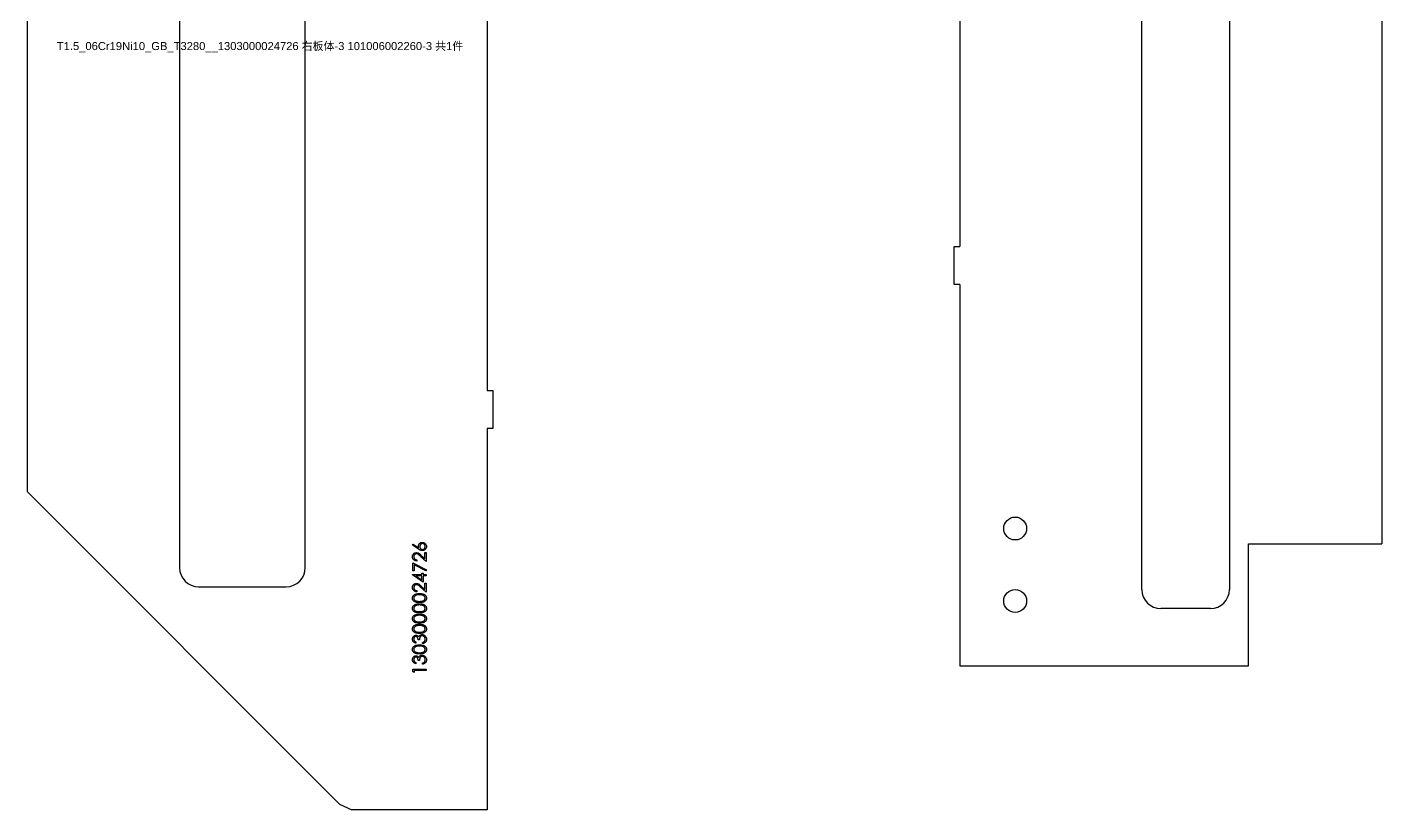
# Model space of a CAD drawing. Extents: x -16 to 22649, y -4599 to 814.
# Drawn here: x 531.5 to 887, y -39.4 to 165.9 of the extents above; entities that cross this region are included whole.
import ezdxf

# ---------------------------------------------------------------- set-up
doc = ezdxf.new("R2010")
doc.units = 0
doc.header["$MEASUREMENT"] = 0
doc.linetypes.add('CENTERX2', pattern=[20.32, 12.7, -2.54, 2.54, -2.54])
doc.layers.get('0').update_dxf_attribs({"linetype": 'CONTINUOUS'})
for name, color, linetype in [('1', 6, 'CENTERX2'), ('S1', 7, 'CONTINUOUS'), ('SLD-0', 7, 'CONTINUOUS')]:
    doc.layers.add(name, color=color, linetype=linetype)
doc.styles.get("Standard").update_dxf_attribs({"font": 'arial.ttf'})

# ---------------------------------------------------------------- blocks, each defined once
blk = doc.blocks.new('1303000024728_右板体-5_101006')
at = {"layer": 'SLD-0', "linetype": 'CONTINUOUS'}
for p, q in [((47.73, -167), (47.73, 135.5)), ((70.73, 135.5), (70.73, -167)), ((110.73, 127.56), (110.73, -155)), ((0, 113), (0, -77)), ((-1.5, -87), (-1.5, -77)), ((-1.5, -77), (0, -77)), ((0, -87), (-1.5, -87)), ((0, -87), (0, -187)), ((75.73, -155), (110.73, -155)), ((75.73, -187), (75.73, -155)), ((65.73, -172), (52.73, -172)), ((0, -187), (75.73, -187))]:
    blk.add_line(p, q, dxfattribs=at)
for centre in [(14.5, -151), (14.5, -170)]:
    blk.add_circle(centre, 3, dxfattribs=at)
for centre, start, end in [((52.73, -167), 180, 270), ((65.73, -167), 270, 0)]:
    blk.add_arc(centre, 5, start, end, dxfattribs=at)
blk = doc.blocks.new('1303000024726_右板体-3_101006')
at = {"layer": '1', "color": 6, "linetype": 'CONTINUOUS', "flags": 128}
for points in [[(-19.61, -130.01), (-19.42, -129.76), (-19.42, -129.76), (-18.01, -130.69), (-18.01, -130.69), (-18.03, -130.5), (-18.04, -130.33), (-18.04, -130.33), (-18.04, -130.22), (-18.02, -130.12), (-18, -130.02), (-17.97, -129.93), (-17.92, -129.84), (-17.87, -129.75), (-17.81, -129.67), (-17.74, -129.59), (-17.66, -129.52), (-17.58, -129.46), (-17.5, -129.41), (-17.41, -129.36), (-17.31, -129.33), (-17.21, -129.31), (-17.11, -129.29), (-17, -129.29), (-17, -129.29), (-16.86, -129.3), (-16.72, -129.32), (-16.59, -129.37), (-16.46, -129.43), (-16.35, -129.51), (-16.24, -129.6), (-16.15, -129.7), (-16.07, -129.83), (-16.01, -129.96), (-15.97, -130.09), (-15.94, -130.24), (-15.93, -130.38), (-15.93, -130.38), (-15.94, -130.52), (-15.97, -130.66), (-16.01, -130.79), (-16.07, -130.92), (-16.15, -131.03), (-16.24, -131.14), (-16.34, -131.23), (-16.46, -131.3), (-16.59, -131.36), (-16.72, -131.41), (-16.86, -131.43), (-17, -131.44), (-17, -131.44), (-17.11, -131.44), (-17.22, -131.42), (-17.33, -131.39), (-17.45, -131.36), (-17.51, -131.33), (-17.57, -131.31), (-17.64, -131.27), (-17.71, -131.24), (-17.78, -131.2), (-17.85, -131.15), (-17.93, -131.1), (-18.01, -131.05), (-18.01, -131.05), (-19.61, -130.01)], [(-17.68, -130.39), (-17.68, -130.47), (-17.67, -130.55), (-17.65, -130.62), (-17.63, -130.69), (-17.6, -130.75), (-17.57, -130.81), (-17.53, -130.87), (-17.48, -130.92), (-17.43, -130.97), (-17.37, -131.01), (-17.31, -131.05), (-17.25, -131.08), (-17.19, -131.1), (-17.12, -131.12), (-17.06, -131.12), (-16.98, -131.13), (-16.98, -131.13), (-16.91, -131.12), (-16.85, -131.11), (-16.78, -131.1), (-16.72, -131.07), (-16.66, -131.04), (-16.6, -131), (-16.55, -130.96), (-16.49, -130.91), (-16.45, -130.85), (-16.4, -130.79), (-16.37, -130.72), (-16.34, -130.66), (-16.32, -130.59), (-16.3, -130.52), (-16.29, -130.44), (-16.29, -130.37), (-16.29, -130.37), (-16.29, -130.29), (-16.3, -130.21), (-16.32, -130.14), (-16.34, -130.07), (-16.37, -130.01), (-16.4, -129.94), (-16.45, -129.88), (-16.49, -129.83), (-16.55, -129.77), (-16.6, -129.73), (-16.66, -129.69), (-16.72, -129.66), (-16.78, -129.63), (-16.85, -129.62), (-16.91, -129.61), (-16.98, -129.6), (-16.98, -129.6), (-17.06, -129.61), (-17.12, -129.62), (-17.19, -129.63), (-17.25, -129.66), (-17.31, -129.69), (-17.37, -129.73), (-17.43, -129.78), (-17.48, -129.83), (-17.53, -129.89), (-17.57, -129.96), (-17.6, -130.02), (-17.63, -130.09), (-17.65, -130.16), (-17.67, -130.23), (-17.68, -130.31), (-17.68, -130.39)], [(-18.44, -133.87), (-18.44, -134.18), (-18.44, -134.18), (-18.57, -134.17), (-18.69, -134.15), (-18.8, -134.13), (-18.91, -134.09), (-19.01, -134.04), (-19.11, -133.98), (-19.2, -133.92), (-19.28, -133.84), (-19.36, -133.76), (-19.43, -133.67), (-19.48, -133.57), (-19.53, -133.48), (-19.56, -133.37), (-19.59, -133.27), (-19.61, -133.15), (-19.61, -133.04), (-19.61, -133.04), (-19.61, -132.92), (-19.59, -132.81), (-19.57, -132.71), (-19.53, -132.61), (-19.49, -132.52), (-19.44, -132.43), (-19.37, -132.35), (-19.3, -132.27), (-19.22, -132.2), (-19.14, -132.15), (-19.05, -132.09), (-18.96, -132.05), (-18.87, -132.02), (-18.77, -132), (-18.67, -131.99), (-18.57, -131.98), (-18.57, -131.98), (-18.42, -131.99), (-18.28, -132.02), (-18.15, -132.06), (-18.02, -132.13), (-17.95, -132.17), (-17.87, -132.22), (-17.8, -132.27), (-17.71, -132.34), (-17.62, -132.41), (-17.52, -132.5), (-17.42, -132.59), (-17.31, -132.69), (-17.31, -132.69), (-16.38, -133.56), (-16.38, -133.56), (-16.38, -131.94), (-16.38, -131.94), (-16.02, -131.94), (-16.02, -131.94), (-16.02, -134.31), (-16.02, -134.31), (-17.47, -132.96), (-17.47, -132.96), (-17.57, -132.86), (-17.67, -132.77), (-17.76, -132.69), (-17.84, -132.62), (-17.92, -132.55), (-17.99, -132.5), (-18.05, -132.46), (-18.11, -132.42), (-18.21, -132.36), (-18.32, -132.33), (-18.43, -132.3), (-18.54, -132.29), (-18.54, -132.29), (-18.61, -132.3), (-18.68, -132.31), (-18.75, -132.33), (-18.81, -132.35), (-18.87, -132.38), (-18.93, -132.42), (-18.99, -132.46), (-19.04, -132.51), (-19.09, -132.57), (-19.13, -132.63), (-19.17, -132.69), (-19.2, -132.76), (-19.22, -132.83), (-19.24, -132.9), (-19.25, -132.98), (-19.25, -133.05), (-19.25, -133.05), (-19.25, -133.14), (-19.24, -133.21), (-19.22, -133.29), (-19.2, -133.36), (-19.17, -133.43), (-19.13, -133.49), (-19.09, -133.55), (-19.04, -133.61), (-18.98, -133.66), (-18.92, -133.71), (-18.86, -133.75), (-18.78, -133.79), (-18.71, -133.82), (-18.63, -133.84), (-18.54, -133.85), (-18.44, -133.87)], [(-19.52, -136.78), (-19.52, -134.63), (-19.52, -134.63), (-15.93, -136.47), (-15.93, -136.47), (-16.08, -136.74), (-16.08, -136.74), (-19.16, -135.16), (-19.16, -135.16), (-19.16, -136.78), (-19.16, -136.78), (-19.52, -136.78)], [(-19.61, -137.79), (-19.61, -137.72), (-19.61, -137.72), (-17.19, -137.72), (-17.19, -137.72), (-17.19, -137.32), (-17.19, -137.32), (-16.83, -137.32), (-16.83, -137.32), (-16.83, -137.72), (-16.83, -137.72), (-16.02, -137.72), (-16.02, -137.72), (-16.02, -138.04), (-16.02, -138.04), (-16.83, -138.04), (-16.83, -138.04), (-16.83, -139.7), (-16.83, -139.7), (-19.61, -137.79)], [(-17.19, -138.04), (-18.71, -138.04), (-18.71, -138.04), (-17.19, -139.08), (-17.19, -139.08), (-17.19, -138.04)], [(-18.44, -141.94), (-18.44, -142.26), (-18.44, -142.26), (-18.57, -142.25), (-18.69, -142.23), (-18.8, -142.2), (-18.91, -142.16), (-19.01, -142.12), (-19.11, -142.06), (-19.2, -141.99), (-19.28, -141.92), (-19.36, -141.83), (-19.43, -141.75), (-19.48, -141.65), (-19.53, -141.55), (-19.56, -141.45), (-19.59, -141.34), (-19.61, -141.23), (-19.61, -141.11), (-19.61, -141.11), (-19.61, -141), (-19.59, -140.89), (-19.57, -140.79), (-19.53, -140.69), (-19.49, -140.59), (-19.44, -140.51), (-19.37, -140.43), (-19.3, -140.35), (-19.22, -140.28), (-19.14, -140.22), (-19.05, -140.17), (-18.96, -140.13), (-18.87, -140.1), (-18.77, -140.08), (-18.67, -140.06), (-18.57, -140.06), (-18.57, -140.06), (-18.42, -140.07), (-18.28, -140.09), (-18.15, -140.14), (-18.02, -140.2), (-17.95, -140.24), (-17.87, -140.29), (-17.8, -140.35), (-17.71, -140.42), (-17.62, -140.49), (-17.52, -140.57), (-17.42, -140.67), (-17.31, -140.77), (-17.31, -140.77), (-16.38, -141.64), (-16.38, -141.64), (-16.38, -140.01), (-16.38, -140.01), (-16.02, -140.01), (-16.02, -140.01), (-16.02, -142.39), (-16.02, -142.39), (-17.47, -141.03), (-17.47, -141.03), (-17.57, -140.93), (-17.67, -140.84), (-17.76, -140.76), (-17.84, -140.69), (-17.92, -140.63), (-17.99, -140.58), (-18.05, -140.53), (-18.11, -140.5), (-18.21, -140.44), (-18.32, -140.4), (-18.43, -140.38), (-18.54, -140.37), (-18.54, -140.37), (-18.61, -140.38), (-18.68, -140.39), (-18.75, -140.4), (-18.81, -140.43), (-18.87, -140.46), (-18.93, -140.5), (-18.99, -140.54), (-19.04, -140.59), (-19.09, -140.65), (-19.13, -140.71), (-19.17, -140.77), (-19.2, -140.84), (-19.22, -140.91), (-19.24, -140.98), (-19.25, -141.05), (-19.25, -141.13), (-19.25, -141.13), (-19.25, -141.21), (-19.24, -141.29), (-19.22, -141.37), (-19.2, -141.44), (-19.17, -141.51), (-19.13, -141.57), (-19.09, -141.63), (-19.04, -141.69), (-18.98, -141.74), (-18.92, -141.79), (-18.86, -141.83), (-18.78, -141.86), (-18.71, -141.89), (-18.63, -141.91), (-18.54, -141.93), (-18.44, -141.94)], [(-17.77, -145.08), (-17.94, -145.08), (-18.1, -145.07), (-18.25, -145.06), (-18.38, -145.05), (-18.51, -145.03), (-18.63, -145), (-18.74, -144.97), (-18.84, -144.94), (-18.93, -144.9), (-19.02, -144.85), (-19.1, -144.81), (-19.17, -144.76), (-19.24, -144.7), (-19.31, -144.64), (-19.36, -144.58), (-19.42, -144.52), (-19.46, -144.45), (-19.5, -144.38), (-19.53, -144.31), (-19.56, -144.23), (-19.58, -144.15), (-19.6, -144.08), (-19.61, -144), (-19.61, -143.91), (-19.61, -143.91), (-19.61, -143.83), (-19.6, -143.75), (-19.58, -143.67), (-19.56, -143.59), (-19.53, -143.51), (-19.5, -143.44), (-19.46, -143.37), (-19.41, -143.3), (-19.36, -143.23), (-19.3, -143.17), (-19.24, -143.11), (-19.17, -143.05), (-19.09, -143), (-19.01, -142.95), (-18.92, -142.91), (-18.82, -142.86), (-18.72, -142.83), (-18.61, -142.79), (-18.49, -142.77), (-18.36, -142.74), (-18.23, -142.73), (-18.08, -142.71), (-17.93, -142.71), (-17.77, -142.7), (-17.77, -142.7), (-17.61, -142.71), (-17.46, -142.71), (-17.31, -142.73), (-17.18, -142.74), (-17.05, -142.77), (-16.93, -142.79), (-16.82, -142.83), (-16.72, -142.86), (-16.62, -142.9), (-16.54, -142.95), (-16.45, -143), (-16.38, -143.05), (-16.31, -143.11), (-16.24, -143.17), (-16.18, -143.23), (-16.13, -143.3), (-16.08, -143.37), (-16.04, -143.44), (-16.01, -143.51), (-15.98, -143.59), (-15.96, -143.67), (-15.94, -143.75), (-15.93, -143.83), (-15.93, -143.91), (-15.93, -143.91), (-15.93, -144), (-15.94, -144.08), (-15.96, -144.15), (-15.98, -144.23), (-16.01, -144.3), (-16.04, -144.38), (-16.08, -144.45), (-16.12, -144.51), (-16.18, -144.58), (-16.23, -144.64), (-16.3, -144.7), (-16.36, -144.75), (-16.44, -144.8), (-16.52, -144.85), (-16.61, -144.89), (-16.7, -144.93), (-16.8, -144.97), (-16.91, -145), (-17.03, -145.02), (-17.16, -145.05), (-17.3, -145.06), (-17.45, -145.07), (-17.6, -145.08), (-17.77, -145.08)], [(-17.77, -147.78), (-17.94, -147.77), (-18.1, -147.77), (-18.25, -147.75), (-18.38, -147.74), (-18.51, -147.72), (-18.63, -147.69), (-18.74, -147.66), (-18.84, -147.63), (-18.93, -147.59), (-19.02, -147.55), (-19.1, -147.5), (-19.17, -147.45), (-19.24, -147.39), (-19.31, -147.34), (-19.36, -147.28), (-19.42, -147.21), (-19.46, -147.14), (-19.5, -147.07), (-19.53, -147), (-19.56, -146.92), (-19.58, -146.85), (-19.6, -146.77), (-19.61, -146.69), (-19.61, -146.61), (-19.61, -146.61), (-19.61, -146.52), (-19.6, -146.44), (-19.58, -146.36), (-19.56, -146.28), (-19.53, -146.21), (-19.5, -146.13), (-19.46, -146.06), (-19.41, -145.99), (-19.36, -145.93), (-19.3, -145.86), (-19.24, -145.8), (-19.17, -145.75), (-19.09, -145.69), (-19.01, -145.64), (-18.92, -145.6), (-18.82, -145.56), (-18.72, -145.52), (-18.61, -145.49), (-18.49, -145.46), (-18.36, -145.44), (-18.23, -145.42), (-18.08, -145.41), (-17.93, -145.4), (-17.77, -145.4), (-17.77, -145.4), (-17.61, -145.4), (-17.46, -145.41), (-17.31, -145.42), (-17.18, -145.44), (-17.05, -145.46), (-16.93, -145.49), (-16.82, -145.52), (-16.72, -145.55), (-16.62, -145.6), (-16.54, -145.64), (-16.45, -145.69), (-16.38, -145.74), (-16.31, -145.8), (-16.24, -145.86), (-16.18, -145.92), (-16.13, -145.99), (-16.08, -146.06), (-16.04, -146.13), (-16.01, -146.21), (-15.98, -146.28), (-15.96, -146.36), (-15.94, -146.44), (-15.93, -146.52), (-15.93, -146.61), (-15.93, -146.61), (-15.93, -146.69), (-15.94, -146.77), (-15.96, -146.85), (-15.98, -146.92), (-16.01, -147), (-16.04, -147.07), (-16.08, -147.14), (-16.12, -147.21), (-16.18, -147.27), (-16.23, -147.33), (-16.3, -147.39), (-16.36, -147.45), (-16.44, -147.5), (-16.52, -147.54), (-16.61, -147.59), (-16.7, -147.63), (-16.8, -147.66), (-16.91, -147.69), (-17.03, -147.72), (-17.16, -147.74), (-17.3, -147.75), (-17.45, -147.77), (-17.6, -147.77), (-17.77, -147.78)], [(-17.77, -144.77), (-17.63, -144.77), (-17.5, -144.76), (-17.38, -144.75), (-17.26, -144.74), (-17.16, -144.73), (-17.06, -144.71), (-16.97, -144.69), (-16.89, -144.66), (-16.82, -144.63), (-16.75, -144.6), (-16.69, -144.57), (-16.63, -144.53), (-16.58, -144.49), (-16.53, -144.44), (-16.48, -144.4), (-16.44, -144.35), (-16.38, -144.24), (-16.33, -144.13), (-16.3, -144.02), (-16.29, -143.9), (-16.29, -143.9), (-16.3, -143.79), (-16.33, -143.67), (-16.37, -143.57), (-16.44, -143.46), (-16.48, -143.41), (-16.52, -143.37), (-16.57, -143.32), (-16.63, -143.28), (-16.69, -143.24), (-16.75, -143.21), (-16.82, -143.18), (-16.89, -143.15), (-16.89, -143.15), (-16.99, -143.12), (-17.08, -143.09), (-17.19, -143.07), (-17.29, -143.05), (-17.41, -143.04), (-17.52, -143.03), (-17.64, -143.02), (-17.77, -143.02), (-17.77, -143.02), (-17.9, -143.02), (-18.02, -143.03), (-18.13, -143.04), (-18.24, -143.05), (-18.34, -143.07), (-18.44, -143.08), (-18.53, -143.11), (-18.62, -143.14), (-18.7, -143.17), (-18.77, -143.2), (-18.84, -143.24), (-18.9, -143.28), (-18.96, -143.32), (-19.01, -143.36), (-19.06, -143.41), (-19.1, -143.46), (-19.17, -143.57), (-19.21, -143.68), (-19.24, -143.79), (-19.25, -143.9), (-19.25, -143.9), (-19.24, -144.02), (-19.21, -144.13), (-19.17, -144.24), (-19.1, -144.35), (-19.06, -144.4), (-19.01, -144.44), (-18.96, -144.49), (-18.91, -144.53), (-18.85, -144.57), (-18.79, -144.6), (-18.72, -144.63), (-18.65, -144.66), (-18.57, -144.69), (-18.48, -144.71), (-18.39, -144.73), (-18.28, -144.74), (-18.17, -144.75), (-18.04, -144.76), (-17.91, -144.77), (-17.77, -144.77)], [(-17.77, -147.46), (-17.63, -147.46), (-17.5, -147.45), (-17.38, -147.45), (-17.26, -147.43), (-17.16, -147.42), (-17.06, -147.4), (-16.97, -147.38), (-16.89, -147.35), (-16.82, -147.33), (-16.75, -147.29), (-16.69, -147.26), (-16.63, -147.22), (-16.58, -147.18), (-16.53, -147.14), (-16.48, -147.09), (-16.44, -147.04), (-16.38, -146.93), (-16.33, -146.82), (-16.3, -146.71), (-16.29, -146.59), (-16.29, -146.59), (-16.3, -146.48), (-16.33, -146.37), (-16.37, -146.26), (-16.44, -146.15), (-16.48, -146.1), (-16.52, -146.06), (-16.57, -146.01), (-16.63, -145.97), (-16.69, -145.94), (-16.75, -145.9), (-16.82, -145.87), (-16.89, -145.84), (-16.89, -145.84), (-16.99, -145.81), (-17.08, -145.79), (-17.19, -145.76), (-17.29, -145.74), (-17.41, -145.73), (-17.52, -145.72), (-17.64, -145.71), (-17.77, -145.71), (-17.77, -145.71), (-17.9, -145.71), (-18.02, -145.72), (-18.13, -145.73), (-18.24, -145.74), (-18.34, -145.76), (-18.44, -145.78), (-18.53, -145.8), (-18.62, -145.83), (-18.7, -145.86), (-18.77, -145.89), (-18.84, -145.93), (-18.9, -145.97), (-18.96, -146.01), (-19.01, -146.06), (-19.06, -146.1), (-19.1, -146.16), (-19.17, -146.26), (-19.21, -146.37), (-19.24, -146.48), (-19.25, -146.59), (-19.25, -146.59), (-19.24, -146.71), (-19.21, -146.82), (-19.17, -146.93), (-19.1, -147.04), (-19.06, -147.09), (-19.01, -147.14), (-18.96, -147.18), (-18.91, -147.22), (-18.85, -147.26), (-18.79, -147.29), (-18.72, -147.32), (-18.65, -147.35), (-18.57, -147.38), (-18.48, -147.4), (-18.39, -147.42), (-18.28, -147.43), (-18.17, -147.45), (-18.04, -147.45), (-17.91, -147.46), (-17.77, -147.46)], [(-17.77, -150.47), (-17.94, -150.47), (-18.1, -150.46), (-18.25, -150.45), (-18.38, -150.43), (-18.51, -150.41), (-18.63, -150.38), (-18.74, -150.35), (-18.84, -150.32), (-18.93, -150.28), (-19.02, -150.24), (-19.1, -150.19), (-19.17, -150.14), (-19.24, -150.09), (-19.31, -150.03), (-19.36, -149.97), (-19.42, -149.9), (-19.46, -149.83), (-19.5, -149.76), (-19.53, -149.69), (-19.56, -149.62), (-19.58, -149.54), (-19.6, -149.46), (-19.61, -149.38), (-19.61, -149.3), (-19.61, -149.3), (-19.61, -149.21), (-19.6, -149.13), (-19.58, -149.05), (-19.56, -148.98), (-19.53, -148.9), (-19.5, -148.83), (-19.46, -148.75), (-19.41, -148.68), (-19.36, -148.62), (-19.3, -148.55), (-19.24, -148.49), (-19.17, -148.44), (-19.09, -148.39), (-19.01, -148.34), (-18.92, -148.29), (-18.82, -148.25), (-18.72, -148.21), (-18.61, -148.18), (-18.49, -148.15), (-18.36, -148.13), (-18.23, -148.11), (-18.08, -148.1), (-17.93, -148.09), (-17.77, -148.09), (-17.77, -148.09), (-17.61, -148.09), (-17.46, -148.1), (-17.31, -148.11), (-17.18, -148.13), (-17.05, -148.15), (-16.93, -148.18), (-16.82, -148.21), (-16.72, -148.25), (-16.62, -148.29), (-16.54, -148.33), (-16.45, -148.38), (-16.38, -148.43), (-16.31, -148.49), (-16.24, -148.55), (-16.18, -148.61), (-16.13, -148.68), (-16.08, -148.75), (-16.04, -148.82), (-16.01, -148.9), (-15.98, -148.97), (-15.96, -149.05), (-15.94, -149.13), (-15.93, -149.21), (-15.93, -149.3), (-15.93, -149.3), (-15.93, -149.38), (-15.94, -149.46), (-15.96, -149.54), (-15.98, -149.61), (-16.01, -149.69), (-16.04, -149.76), (-16.08, -149.83), (-16.12, -149.9), (-16.18, -149.96), (-16.23, -150.03), (-16.3, -150.08), (-16.36, -150.14), (-16.44, -150.19), (-16.52, -150.23), (-16.61, -150.28), (-16.7, -150.32), (-16.8, -150.35), (-16.91, -150.38), (-17.03, -150.41), (-17.16, -150.43), (-17.3, -150.45), (-17.45, -150.46), (-17.6, -150.47), (-17.77, -150.47)], [(-17.77, -150.15), (-17.63, -150.15), (-17.5, -150.15), (-17.38, -150.14), (-17.26, -150.13), (-17.16, -150.11), (-17.06, -150.09), (-16.97, -150.07), (-16.89, -150.05), (-16.82, -150.02), (-16.75, -149.99), (-16.69, -149.95), (-16.63, -149.91), (-16.58, -149.87), (-16.53, -149.83), (-16.48, -149.78), (-16.44, -149.73), (-16.38, -149.62), (-16.33, -149.51), (-16.3, -149.4), (-16.29, -149.29), (-16.29, -149.29), (-16.3, -149.17), (-16.33, -149.06), (-16.37, -148.95), (-16.44, -148.85), (-16.48, -148.8), (-16.52, -148.75), (-16.57, -148.71), (-16.63, -148.67), (-16.69, -148.63), (-16.75, -148.6), (-16.82, -148.56), (-16.89, -148.54), (-16.89, -148.54), (-16.99, -148.51), (-17.08, -148.48), (-17.19, -148.46), (-17.29, -148.44), (-17.41, -148.42), (-17.52, -148.41), (-17.64, -148.41), (-17.77, -148.4), (-17.77, -148.4), (-17.9, -148.41), (-18.02, -148.41), (-18.13, -148.42), (-18.24, -148.43), (-18.34, -148.45), (-18.44, -148.47), (-18.53, -148.49), (-18.62, -148.52), (-18.7, -148.55), (-18.77, -148.59), (-18.84, -148.62), (-18.9, -148.66), (-18.96, -148.7), (-19.01, -148.75), (-19.06, -148.8), (-19.1, -148.85), (-19.17, -148.95), (-19.21, -149.06), (-19.24, -149.17), (-19.25, -149.29), (-19.25, -149.29), (-19.24, -149.4), (-19.21, -149.52), (-19.17, -149.62), (-19.1, -149.73), (-19.06, -149.78), (-19.01, -149.83), (-18.96, -149.87), (-18.91, -149.91), (-18.85, -149.95), (-18.79, -149.99), (-18.72, -150.02), (-18.65, -150.05), (-18.57, -150.07), (-18.48, -150.09), (-18.39, -150.11), (-18.28, -150.13), (-18.17, -150.14), (-18.04, -150.15), (-17.91, -150.15), (-17.77, -150.15)], [(-17.77, -153.16), (-17.94, -153.16), (-18.1, -153.15), (-18.25, -153.14), (-18.38, -153.12), (-18.51, -153.1), (-18.63, -153.08), (-18.74, -153.05), (-18.84, -153.01), (-18.93, -152.97), (-19.02, -152.93), (-19.1, -152.88), (-19.17, -152.83), (-19.24, -152.78), (-19.31, -152.72), (-19.36, -152.66), (-19.42, -152.59), (-19.46, -152.53), (-19.5, -152.45), (-19.53, -152.38), (-19.56, -152.31), (-19.58, -152.23), (-19.6, -152.15), (-19.61, -152.07), (-19.61, -151.99), (-19.61, -151.99), (-19.61, -151.91), (-19.6, -151.82), (-19.58, -151.75), (-19.56, -151.67), (-19.53, -151.59), (-19.5, -151.52), (-19.46, -151.45), (-19.41, -151.38), (-19.36, -151.31), (-19.3, -151.25), (-19.24, -151.19), (-19.17, -151.13), (-19.09, -151.08), (-19.01, -151.03), (-18.92, -150.98), (-18.82, -150.94), (-18.72, -150.9), (-18.61, -150.87), (-18.49, -150.84), (-18.36, -150.82), (-18.23, -150.8), (-18.08, -150.79), (-17.93, -150.78), (-17.77, -150.78), (-17.77, -150.78), (-17.61, -150.78), (-17.46, -150.79), (-17.31, -150.8), (-17.18, -150.82), (-17.05, -150.84), (-16.93, -150.87), (-16.82, -150.9), (-16.72, -150.94), (-16.62, -150.98), (-16.54, -151.03), (-16.45, -151.07), (-16.38, -151.13), (-16.31, -151.18), (-16.24, -151.24), (-16.18, -151.31), (-16.13, -151.37), (-16.08, -151.44), (-16.04, -151.52), (-16.01, -151.59), (-15.98, -151.67), (-15.96, -151.74), (-15.94, -151.82), (-15.93, -151.91), (-15.93, -151.99), (-15.93, -151.99), (-15.93, -152.07), (-15.94, -152.15), (-15.96, -152.23), (-15.98, -152.31), (-16.01, -152.38), (-16.04, -152.45), (-16.08, -152.52), (-16.12, -152.59), (-16.18, -152.66), (-16.23, -152.72), (-16.3, -152.78), (-16.36, -152.83), (-16.44, -152.88), (-16.52, -152.93), (-16.61, -152.97), (-16.7, -153.01), (-16.8, -153.05), (-16.91, -153.08), (-17.03, -153.1), (-17.16, -153.12), (-17.3, -153.14), (-17.45, -153.15), (-17.6, -153.16), (-17.77, -153.16)], [(-17.77, -152.85), (-17.63, -152.84), (-17.5, -152.84), (-17.38, -152.83), (-17.26, -152.82), (-17.16, -152.8), (-17.06, -152.79), (-16.97, -152.76), (-16.89, -152.74), (-16.82, -152.71), (-16.75, -152.68), (-16.69, -152.64), (-16.63, -152.61), (-16.58, -152.56), (-16.53, -152.52), (-16.48, -152.47), (-16.44, -152.42), (-16.38, -152.32), (-16.33, -152.21), (-16.3, -152.09), (-16.29, -151.98), (-16.29, -151.98), (-16.3, -151.86), (-16.33, -151.75), (-16.37, -151.64), (-16.44, -151.54), (-16.48, -151.49), (-16.52, -151.44), (-16.57, -151.4), (-16.63, -151.36), (-16.69, -151.32), (-16.75, -151.29), (-16.82, -151.26), (-16.89, -151.23), (-16.89, -151.23), (-16.99, -151.2), (-17.08, -151.17), (-17.19, -151.15), (-17.29, -151.13), (-17.41, -151.11), (-17.52, -151.1), (-17.64, -151.1), (-17.77, -151.1), (-17.77, -151.1), (-17.9, -151.1), (-18.02, -151.1), (-18.13, -151.11), (-18.24, -151.13), (-18.34, -151.14), (-18.44, -151.16), (-18.53, -151.19), (-18.62, -151.21), (-18.7, -151.24), (-18.77, -151.28), (-18.84, -151.31), (-18.9, -151.35), (-18.96, -151.4), (-19.01, -151.44), (-19.06, -151.49), (-19.1, -151.54), (-19.17, -151.65), (-19.21, -151.75), (-19.24, -151.87), (-19.25, -151.98), (-19.25, -151.98), (-19.24, -152.1), (-19.21, -152.21), (-19.17, -152.32), (-19.1, -152.42), (-19.06, -152.47), (-19.01, -152.52), (-18.96, -152.56), (-18.91, -152.6), (-18.85, -152.64), (-18.79, -152.68), (-18.72, -152.71), (-18.65, -152.74), (-18.57, -152.76), (-18.48, -152.78), (-18.39, -152.8), (-18.28, -152.82), (-18.17, -152.83), (-18.04, -152.84), (-17.91, -152.84), (-17.77, -152.85)], [(-18.71, -155.4), (-18.71, -155.72), (-18.71, -155.72), (-18.82, -155.69), (-18.92, -155.66), (-19.01, -155.62), (-19.1, -155.57), (-19.18, -155.52), (-19.25, -155.47), (-19.32, -155.41), (-19.38, -155.34), (-19.43, -155.27), (-19.48, -155.19), (-19.52, -155.11), (-19.55, -155.03), (-19.58, -154.95), (-19.6, -154.86), (-19.61, -154.77), (-19.61, -154.68), (-19.61, -154.68), (-19.6, -154.54), (-19.58, -154.41), (-19.54, -154.28), (-19.49, -154.16), (-19.42, -154.04), (-19.34, -153.94), (-19.25, -153.86), (-19.15, -153.79), (-19.04, -153.73), (-18.93, -153.69), (-18.82, -153.66), (-18.7, -153.65), (-18.7, -153.65), (-18.59, -153.66), (-18.49, -153.68), (-18.39, -153.71), (-18.29, -153.76), (-18.21, -153.81), (-18.13, -153.88), (-18.05, -153.97), (-17.98, -154.06), (-17.98, -154.06), (-17.92, -153.95), (-17.86, -153.85), (-17.78, -153.76), (-17.68, -153.68), (-17.68, -153.68), (-17.61, -153.63), (-17.54, -153.59), (-17.47, -153.56), (-17.39, -153.53), (-17.31, -153.5), (-17.23, -153.49), (-17.15, -153.48), (-17.06, -153.47), (-17.06, -153.47), (-16.91, -153.48), (-16.77, -153.51), (-16.63, -153.56), (-16.5, -153.63), (-16.37, -153.72), (-16.26, -153.82), (-16.16, -153.94), (-16.08, -154.07), (-16.01, -154.21), (-15.97, -154.36), (-15.94, -154.52), (-15.93, -154.68), (-15.93, -154.68), (-15.94, -154.8), (-15.95, -154.91), (-15.97, -155.01), (-16, -155.11), (-16.03, -155.2), (-16.08, -155.29), (-16.13, -155.37), (-16.19, -155.45), (-16.26, -155.52), (-16.34, -155.59), (-16.42, -155.65), (-16.52, -155.71), (-16.62, -155.75), (-16.73, -155.79), (-16.84, -155.83), (-16.96, -155.85), (-16.96, -155.85), (-16.96, -155.54), (-16.96, -155.54), (-16.88, -155.51), (-16.81, -155.49), (-16.74, -155.45), (-16.68, -155.42), (-16.62, -155.39), (-16.57, -155.35), (-16.52, -155.31), (-16.48, -155.26), (-16.48, -155.26), (-16.44, -155.2), (-16.4, -155.14), (-16.36, -155.07), (-16.34, -155), (-16.32, -154.93), (-16.3, -154.85), (-16.29, -154.77), (-16.29, -154.68), (-16.29, -154.68), (-16.29, -154.58), (-16.3, -154.49), (-16.32, -154.4), (-16.35, -154.32), (-16.38, -154.24), (-16.42, -154.16), (-16.46, -154.1), (-16.51, -154.03), (-16.57, -153.98), (-16.63, -153.93), (-16.69, -153.88), (-16.75, -153.85), (-16.82, -153.82), (-16.89, -153.8), (-16.96, -153.79), (-17.03, -153.79), (-17.03, -153.79), (-17.13, -153.8), (-17.22, -153.82), (-17.31, -153.86), (-17.4, -153.91), (-17.48, -153.98), (-17.55, -154.05), (-17.61, -154.14), (-17.66, -154.23), (-17.68, -154.29), (-17.7, -154.35), (-17.72, -154.42), (-17.73, -154.49), (-17.75, -154.58), (-17.76, -154.67), (-17.76, -154.76), (-17.77, -154.87), (-17.77, -154.87), (-18.13, -154.87), (-18.13, -154.87), (-18.13, -154.74), (-18.15, -154.61), (-18.18, -154.49), (-18.21, -154.38), (-18.26, -154.28), (-18.31, -154.19), (-18.36, -154.12), (-18.42, -154.07), (-18.49, -154.02), (-18.56, -153.99), (-18.63, -153.97), (-18.7, -153.97), (-18.7, -153.97), (-18.76, -153.97), (-18.81, -153.98), (-18.86, -154), (-18.91, -154.02), (-18.96, -154.05), (-19, -154.08), (-19.05, -154.12), (-19.09, -154.17), (-19.13, -154.22), (-19.16, -154.27), (-19.19, -154.33), (-19.21, -154.39), (-19.23, -154.46), (-19.24, -154.53), (-19.25, -154.6), (-19.25, -154.67), (-19.25, -154.67), (-19.24, -154.79), (-19.22, -154.9), (-19.18, -155), (-19.13, -155.1), (-19.1, -155.14), (-19.06, -155.19), (-19.01, -155.23), (-18.96, -155.26), (-18.91, -155.3), (-18.85, -155.34), (-18.78, -155.37), (-18.71, -155.4)], [(-17.77, -158.54), (-17.94, -158.54), (-18.1, -158.54), (-18.25, -158.52), (-18.38, -158.51), (-18.51, -158.49), (-18.63, -158.46), (-18.74, -158.43), (-18.84, -158.4), (-18.93, -158.36), (-19.02, -158.32), (-19.1, -158.27), (-19.17, -158.22), (-19.24, -158.16), (-19.31, -158.11), (-19.36, -158.04), (-19.42, -157.98), (-19.46, -157.91), (-19.5, -157.84), (-19.53, -157.77), (-19.56, -157.69), (-19.58, -157.62), (-19.6, -157.54), (-19.61, -157.46), (-19.61, -157.37), (-19.61, -157.37), (-19.61, -157.29), (-19.6, -157.21), (-19.58, -157.13), (-19.56, -157.05), (-19.53, -156.98), (-19.5, -156.9), (-19.46, -156.83), (-19.41, -156.76), (-19.36, -156.69), (-19.3, -156.63), (-19.24, -156.57), (-19.17, -156.51), (-19.09, -156.46), (-19.01, -156.41), (-18.92, -156.37), (-18.82, -156.33), (-18.72, -156.29), (-18.61, -156.26), (-18.49, -156.23), (-18.36, -156.21), (-18.23, -156.19), (-18.08, -156.18), (-17.93, -156.17), (-17.77, -156.17), (-17.77, -156.17), (-17.61, -156.17), (-17.46, -156.18), (-17.31, -156.19), (-17.18, -156.21), (-17.05, -156.23), (-16.93, -156.26), (-16.82, -156.29), (-16.72, -156.32), (-16.62, -156.37), (-16.54, -156.41), (-16.45, -156.46), (-16.38, -156.51), (-16.31, -156.57), (-16.24, -156.63), (-16.18, -156.69), (-16.13, -156.76), (-16.08, -156.83), (-16.04, -156.9), (-16.01, -156.98), (-15.98, -157.05), (-15.96, -157.13), (-15.94, -157.21), (-15.93, -157.29), (-15.93, -157.37), (-15.93, -157.37), (-15.93, -157.46), (-15.94, -157.54), (-15.96, -157.62), (-15.98, -157.69), (-16.01, -157.77), (-16.04, -157.84), (-16.08, -157.91), (-16.12, -157.98), (-16.18, -158.04), (-16.23, -158.1), (-16.3, -158.16), (-16.36, -158.21), (-16.44, -158.26), (-16.52, -158.31), (-16.61, -158.36), (-16.7, -158.39), (-16.8, -158.43), (-16.91, -158.46), (-17.03, -158.49), (-17.16, -158.51), (-17.3, -158.52), (-17.45, -158.54), (-17.6, -158.54), (-17.77, -158.54)], [(-18.71, -160.79), (-18.71, -161.1), (-18.71, -161.1), (-18.82, -161.08), (-18.92, -161.04), (-19.01, -161), (-19.1, -160.96), (-19.18, -160.91), (-19.25, -160.85), (-19.32, -160.79), (-19.38, -160.72), (-19.43, -160.65), (-19.48, -160.58), (-19.52, -160.5), (-19.55, -160.42), (-19.58, -160.33), (-19.6, -160.24), (-19.61, -160.15), (-19.61, -160.06), (-19.61, -160.06), (-19.6, -159.92), (-19.58, -159.79), (-19.54, -159.67), (-19.49, -159.54), (-19.42, -159.43), (-19.34, -159.33), (-19.25, -159.24), (-19.15, -159.17), (-19.04, -159.11), (-18.93, -159.07), (-18.82, -159.05), (-18.7, -159.04), (-18.7, -159.04), (-18.59, -159.04), (-18.49, -159.06), (-18.39, -159.1), (-18.29, -159.14), (-18.21, -159.2), (-18.13, -159.27), (-18.05, -159.35), (-17.98, -159.45), (-17.98, -159.45), (-17.92, -159.34), (-17.86, -159.24), (-17.78, -159.15), (-17.68, -159.07), (-17.68, -159.07), (-17.61, -159.02), (-17.54, -158.98), (-17.47, -158.94), (-17.39, -158.91), (-17.31, -158.89), (-17.23, -158.87), (-17.15, -158.86), (-17.06, -158.86), (-17.06, -158.86), (-16.91, -158.87), (-16.77, -158.9), (-16.63, -158.95), (-16.5, -159.02), (-16.37, -159.11), (-16.26, -159.21), (-16.16, -159.32), (-16.08, -159.45), (-16.01, -159.59), (-15.97, -159.74), (-15.94, -159.9), (-15.93, -160.07), (-15.93, -160.07), (-15.94, -160.18), (-15.95, -160.29), (-15.97, -160.39), (-16, -160.49), (-16.03, -160.58), (-16.08, -160.67), (-16.13, -160.76), (-16.19, -160.84), (-16.26, -160.91), (-16.34, -160.98), (-16.42, -161.04), (-16.52, -161.09), (-16.62, -161.14), (-16.73, -161.18), (-16.84, -161.21), (-16.96, -161.24), (-16.96, -161.24), (-16.96, -160.92), (-16.96, -160.92), (-16.88, -160.9), (-16.81, -160.87), (-16.74, -160.84), (-16.68, -160.81), (-16.62, -160.77), (-16.57, -160.73), (-16.52, -160.69), (-16.48, -160.65), (-16.48, -160.65), (-16.44, -160.59), (-16.4, -160.53), (-16.36, -160.46), (-16.34, -160.39), (-16.32, -160.31), (-16.3, -160.23), (-16.29, -160.15), (-16.29, -160.06), (-16.29, -160.06), (-16.29, -159.97), (-16.3, -159.87), (-16.32, -159.78), (-16.35, -159.7), (-16.38, -159.62), (-16.42, -159.55), (-16.46, -159.48), (-16.51, -159.42), (-16.57, -159.36), (-16.63, -159.31), (-16.69, -159.27), (-16.75, -159.23), (-16.82, -159.21), (-16.89, -159.19), (-16.96, -159.18), (-17.03, -159.17), (-17.03, -159.17), (-17.13, -159.18), (-17.22, -159.2), (-17.31, -159.24), (-17.4, -159.29), (-17.48, -159.36), (-17.55, -159.44), (-17.61, -159.52), (-17.66, -159.62), (-17.68, -159.67), (-17.7, -159.74), (-17.72, -159.8), (-17.73, -159.88), (-17.75, -159.96), (-17.76, -160.05), (-17.76, -160.15), (-17.77, -160.25), (-17.77, -160.25), (-18.13, -160.25), (-18.13, -160.25), (-18.13, -160.12), (-18.15, -160), (-18.18, -159.88), (-18.21, -159.77), (-18.26, -159.67), (-18.31, -159.58), (-18.36, -159.51), (-18.42, -159.45), (-18.49, -159.41), (-18.56, -159.38), (-18.63, -159.36), (-18.7, -159.35), (-18.7, -159.35), (-18.76, -159.36), (-18.81, -159.36), (-18.86, -159.38), (-18.91, -159.4), (-18.96, -159.43), (-19, -159.46), (-19.05, -159.51), (-19.09, -159.55), (-19.13, -159.6), (-19.16, -159.66), (-19.19, -159.72), (-19.21, -159.78), (-19.23, -159.84), (-19.24, -159.91), (-19.25, -159.98), (-19.25, -160.06), (-19.25, -160.06), (-19.24, -160.18), (-19.22, -160.29), (-19.18, -160.39), (-19.13, -160.48), (-19.1, -160.53), (-19.06, -160.57), (-19.01, -160.61), (-18.96, -160.65), (-18.91, -160.69), (-18.85, -160.72), (-18.78, -160.76), (-18.71, -160.79)], [(-17.77, -158.23), (-17.63, -158.23), (-17.5, -158.22), (-17.38, -158.22), (-17.26, -158.2), (-17.16, -158.19), (-17.06, -158.17), (-16.97, -158.15), (-16.89, -158.12), (-16.82, -158.09), (-16.75, -158.06), (-16.69, -158.03), (-16.63, -157.99), (-16.58, -157.95), (-16.53, -157.91), (-16.48, -157.86), (-16.44, -157.81), (-16.38, -157.7), (-16.33, -157.59), (-16.3, -157.48), (-16.29, -157.36), (-16.29, -157.36), (-16.3, -157.25), (-16.33, -157.14), (-16.37, -157.03), (-16.44, -156.92), (-16.48, -156.87), (-16.52, -156.83), (-16.57, -156.78), (-16.63, -156.74), (-16.69, -156.71), (-16.75, -156.67), (-16.82, -156.64), (-16.89, -156.61), (-16.89, -156.61), (-16.99, -156.58), (-17.08, -156.55), (-17.19, -156.53), (-17.29, -156.51), (-17.41, -156.5), (-17.52, -156.49), (-17.64, -156.48), (-17.77, -156.48), (-17.77, -156.48), (-17.9, -156.48), (-18.02, -156.49), (-18.13, -156.5), (-18.24, -156.51), (-18.34, -156.53), (-18.44, -156.55), (-18.53, -156.57), (-18.62, -156.6), (-18.7, -156.63), (-18.77, -156.66), (-18.84, -156.7), (-18.9, -156.74), (-18.96, -156.78), (-19.01, -156.83), (-19.06, -156.87), (-19.1, -156.92), (-19.17, -157.03), (-19.21, -157.14), (-19.24, -157.25), (-19.25, -157.36), (-19.25, -157.36), (-19.24, -157.48), (-19.21, -157.59), (-19.17, -157.7), (-19.1, -157.81), (-19.06, -157.86), (-19.01, -157.9), (-18.96, -157.95), (-18.91, -157.99), (-18.85, -158.03), (-18.79, -158.06), (-18.72, -158.09), (-18.65, -158.12), (-18.57, -158.15), (-18.48, -158.17), (-18.39, -158.19), (-18.28, -158.2), (-18.17, -158.22), (-18.04, -158.22), (-17.91, -158.23), (-17.77, -158.23)], [(-19.52, -163.19), (-19.52, -162.54), (-19.52, -162.54), (-16.02, -162.54), (-16.02, -162.54), (-16.02, -162.85), (-16.02, -162.85), (-19.16, -162.85), (-19.16, -162.85), (-19.16, -163.39), (-19.16, -163.39), (-19.52, -163.19)]]:
    blk.add_lwpolyline(points, dxfattribs=at)
at = {"layer": 'SLD-0', "linetype": 'CONTINUOUS'}
for p, q in [((-120.73, 182.11), (-120.73, -115.95)), ((-80.73, 174.88), (-80.73, -135.92)), ((-47.73, -135.92), (-47.73, 174.88)), ((0, 100.55), (0, -89.45)), ((0, -89.45), (1.5, -89.45)), ((1.5, -89.45), (1.5, -99.45)), ((1.5, -99.45), (0, -99.45)), ((0, -99.45), (0, -199.45)), ((-38.73, -197.95), (-120.73, -115.95)), ((-75.73, -140.92), (-52.73, -140.92)), ((-38.73, -197.95), (-35.5, -199.45)), ((0, -199.45), (-35.5, -199.45))]:
    blk.add_line(p, q, dxfattribs=at)
for centre, start, end in [((-75.73, -135.92), 180, 270), ((-52.73, -135.92), 270, 0)]:
    blk.add_arc(centre, 5, start, end, dxfattribs=at)
at = {"layer": 'S1', "color": 3, "insert": (-59.61, 0.58), "char_height": 2.1, "attachment_point": 5}
blk.add_mtext('T1.5_06Cr19Ni10_GB_T3280__1303000024726 {\\fSimSun|b0|i0|c134|p2;右板体}-3 101006002260-3 {\\fSimSun|b0|i0|c134|p2;共}1{\\fSimSun|b0|i0|c134|p2;件}', dxfattribs=at)

msp = doc.modelspace()

# ---------------------------------------------------------------- block references
for name, p in [('1303000024728_右板体-5_101006', (776.26666, 185.43201)), ('1303000024726_右板体-3_101006', (652.23299, 160.08504))]:
    msp.add_blockref(name, p)

doc.saveas('drawing.dxf')
